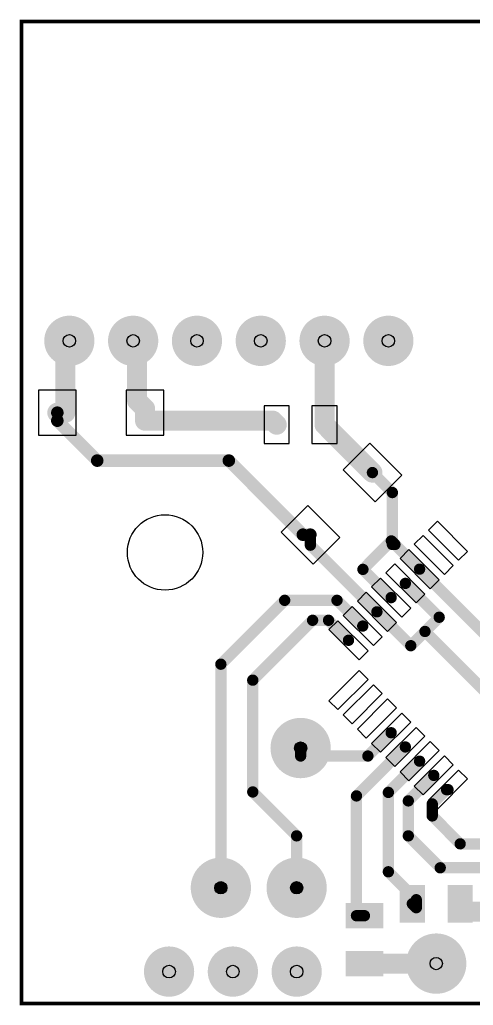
# Model space of a CAD drawing. Extents: x -0.1 to 49.3, y -0.1 to 39.1.
# Drawn here: x -0.07 to 17.99, y -0.07 to 39.13 of the extents above; entities that cross this region are included whole.
import ezdxf

# ---------------------------------------------------------------- set-up
doc = ezdxf.new("R2010")
doc.units = 0
for name, color, linetype in [('Board_Outline', 13, 'CONTINUOUS'), ('Drill_Top', 7, 'CONTINUOUS'), ('Top', 5, 'CONTINUOUS')]:
    doc.layers.add(name, color=color, linetype=linetype)

msp = doc.modelspace()

# ---------------------------------------------------------------- linework, layer by layer
at = {"layer": 'Board_Outline', "linetype": 'CONTINUOUS', "const_width": 0.14}
msp.add_lwpolyline([(49.2177, 39.0566), (49.2177, 0), (0, 0), (0, 39.0566), (49.2177, 39.0566)], dxfattribs=at)
at = {"layer": 'Drill_Top'}
for centre, radius in [((1.9065, 26.3553), 0.25), ((4.4465, 26.3553), 0.25), ((6.9865, 26.3553), 0.25), ((9.5265, 26.3553), 0.25), ((12.0665, 26.3553), 0.25), ((14.6065, 26.3553), 0.25), ((5.7156, 17.9406), 1.5), ((11.1137, 10.1611), 0.243), ((7.9383, 4.6042), 0.243), ((10.9549, 4.6042), 0.243), ((16.5117, 1.5877), 0.243), ((5.8763, 1.2701), 0.25), ((8.4163, 1.2701), 0.25), ((10.9563, 1.2701), 0.25)]:
    msp.add_circle(centre, radius, dxfattribs=at)
at = {"layer": 'Top', "linetype": 'CONTINUOUS'}
for points, const_width in [([(1.4065, 26.3553, 1), (2.4065, 26.3553, 1), (1.4065, 26.3553, 1)], 1), ([(3.9465, 26.3553, 1), (4.9465, 26.3553, 1), (3.9465, 26.3553, 1)], 1), ([(6.4865, 26.3553, 1), (7.4865, 26.3553, 1), (6.4865, 26.3553, 1)], 1), ([(9.0265, 26.3553, 1), (10.0265, 26.3553, 1), (9.0265, 26.3553, 1)], 1), ([(11.5665, 26.3553, 1), (12.5665, 26.3553, 1), (11.5665, 26.3553, 1)], 1), ([(14.1065, 26.3553, 1), (15.1065, 26.3553, 1), (14.1065, 26.3553, 1)], 1), ([(1.9464, 26.3553, 1), (1.5464, 26.3553, 1), (1.9464, 26.3553, 1)], 0.4), ([(1.9464, 26.3553, 1), (1.5464, 26.3553, 1), (1.9464, 26.3553, 1)], 0.4), ([(2.1065, 26.3553, 1), (1.7065, 26.3553, 1), (2.1065, 26.3553, 1)], 0.4), ([(4.6465, 26.3553, 1), (4.2465, 26.3553, 1), (4.6465, 26.3553, 1)], 0.4), ([(4.8042, 26.3553, 1), (4.4042, 26.3553, 1), (4.8042, 26.3553, 1)], 0.4), ([(4.8042, 26.3553, 1), (4.4042, 26.3553, 1), (4.8042, 26.3553, 1)], 0.4), ([(12.2662, 26.355, 1), (11.8662, 26.355, 1), (12.2662, 26.355, 1)], 0.4), ([(12.2662, 26.355, 1), (11.8662, 26.355, 1), (12.2662, 26.355, 1)], 0.4), ([(4.8042, 23.9738, 1), (4.4042, 23.9738, 1), (4.8042, 23.9738, 1)], 0.4), ([(4.8042, 23.9738, 1), (4.4042, 23.9738, 1), (4.8042, 23.9738, 1)], 0.4), ([(5.1218, 23.6562, 1), (4.7218, 23.6562, 1), (5.1218, 23.6562, 1)], 0.4), ([(5.1218, 23.6562, 1), (4.7218, 23.6562, 1), (5.1218, 23.6562, 1)], 0.4), ([(1.6283, 23.4975, 1), (1.2283, 23.4975, 1), (1.6283, 23.4975, 1)], 0.4), ([(1.5533, 23.4975, 1), (1.3033, 23.4975, 1), (1.5533, 23.4975, 1)], 0.25), ([(1.9464, 23.4975, 1), (1.5464, 23.4975, 1), (1.9464, 23.4975, 1)], 0.4), ([(1.9464, 23.4975, 1), (1.5464, 23.4975, 1), (1.9464, 23.4975, 1)], 0.4), ([(5.1218, 23.4975, 1), (4.7218, 23.4975, 1), (5.1218, 23.4975, 1)], 0.4), ([(5.1218, 23.4975, 1), (4.7218, 23.4975, 1), (5.1218, 23.4975, 1)], 0.4), ([(5.1218, 23.1799, 1), (4.7218, 23.1799, 1), (5.1218, 23.1799, 1)], 0.4), ([(5.1218, 23.1799, 1), (4.7218, 23.1799, 1), (5.1218, 23.1799, 1)], 0.4), ([(10.202, 23.1799, 1), (9.802, 23.1799, 1), (10.202, 23.1799, 1)], 0.4), ([(10.202, 23.1799, 1), (9.802, 23.1799, 1), (10.202, 23.1799, 1)], 0.4), ([(1.5533, 23.1805, 1), (1.3033, 23.1805, 1), (1.5533, 23.1805, 1)], 0.25), ([(1.5533, 23.1805, 1), (1.3033, 23.1805, 1), (1.5533, 23.1805, 1)], 0.25), ([(10.3608, 23.0212, 1), (9.9608, 23.0212, 1), (10.3608, 23.0212, 1)], 0.4), ([(12.2662, 23.0212, 1), (11.8662, 23.0212, 1), (12.2662, 23.0212, 1)], 0.4), ([(12.2662, 23.0212, 1), (11.8662, 23.0212, 1), (12.2662, 23.0212, 1)], 0.4), ([(3.1416, 21.5923, 1), (2.8916, 21.5923, 1), (3.1416, 21.5923, 1)], 0.25), ([(3.1416, 21.5923, 1), (2.8916, 21.5923, 1), (3.1416, 21.5923, 1)], 0.25), ([(8.3809, 21.5923, 1), (8.1309, 21.5923, 1), (8.3809, 21.5923, 1)], 0.25), ([(8.3809, 21.5923, 1), (8.1309, 21.5923, 1), (8.3809, 21.5923, 1)], 0.25), ([(14.1714, 21.116, 1), (13.7714, 21.116, 1), (14.1714, 21.116, 1)], 0.4), ([(14.1715, 21.116, 1), (13.7715, 21.116, 1), (14.1715, 21.116, 1)], 0.4), ([(14.084, 21.116, 1), (13.859, 21.116, 1), (14.084, 21.116, 1)], 0.225), ([(14.8787, 20.3212, 1), (14.6537, 20.3212, 1), (14.8787, 20.3212, 1)], 0.225), ([(14.8787, 20.3212, 1), (14.6537, 20.3212, 1), (14.8787, 20.3212, 1)], 0.225), ([(11.3274, 18.6457, 1), (11.0774, 18.6457, 1), (11.3274, 18.6457, 1)], 0.25), ([(11.3274, 18.6457, 1), (11.0774, 18.6457, 1), (11.3274, 18.6457, 1)], 0.25), ([(11.6262, 18.6457, 1), (11.3762, 18.6457, 1), (11.6262, 18.6457, 1)], 0.25), ([(11.6137, 18.6457, 1), (11.3887, 18.6457, 1), (11.6137, 18.6457, 1)], 0.225), ([(11.6137, 18.2279, 1), (11.3887, 18.2279, 1), (11.6137, 18.2279, 1)], 0.225), ([(11.6137, 18.2279, 1), (11.3887, 18.2279, 1), (11.6137, 18.2279, 1)], 0.225), ([(14.8383, 18.3974, 1), (14.6133, 18.3974, 1), (14.8383, 18.3974, 1)], 0.225), ([(14.8383, 18.3974, 1), (14.6133, 18.3974, 1), (14.8383, 18.3974, 1)], 0.225), ([(14.8787, 18.2564, 1), (14.6537, 18.2564, 1), (14.8787, 18.2564, 1)], 0.225), ([(14.8787, 18.2564, 1), (14.6537, 18.2564, 1), (14.8787, 18.2564, 1)], 0.225), ([(14.9793, 18.2564, 1), (14.7543, 18.2564, 1), (14.9793, 18.2564, 1)], 0.225), ([(14.9793, 18.2564, 1), (14.7543, 18.2564, 1), (14.9793, 18.2564, 1)], 0.225), ([(14.9793, 18.2564, 1), (14.7543, 18.2564, 1), (14.9793, 18.2564, 1)], 0.225), ([(13.707, 17.266, 1), (13.482, 17.266, 1), (13.707, 17.266, 1)], 0.225), ([(13.707, 17.266, 1), (13.482, 17.266, 1), (13.707, 17.266, 1)], 0.225), ([(15.9609, 17.2748, 1), (15.7359, 17.2748, 1), (15.9609, 17.2748, 1)], 0.225), ([(15.9609, 17.2748, 1), (15.7359, 17.2748, 1), (15.9609, 17.2748, 1)], 0.225), ([(15.3952, 16.7092, 1), (15.1702, 16.7092, 1), (15.3952, 16.7092, 1)], 0.225), ([(10.5911, 16.0354, 1), (10.3661, 16.0354, 1), (10.5911, 16.0354, 1)], 0.225), ([(10.5911, 16.0354, 1), (10.3661, 16.0354, 1), (10.5911, 16.0354, 1)], 0.225), ([(12.6748, 16.0354, 1), (12.4498, 16.0354, 1), (12.6748, 16.0354, 1)], 0.225), ([(12.6748, 16.0354, 1), (12.4498, 16.0354, 1), (12.6748, 16.0354, 1)], 0.225), ([(14.8295, 16.1435, 1), (14.6045, 16.1435, 1), (14.8295, 16.1435, 1)], 0.225), ([(14.2638, 15.5778, 1), (14.0388, 15.5778, 1), (14.2638, 15.5778, 1)], 0.225), ([(14.2638, 15.5778, 1), (14.0388, 15.5778, 1), (14.2638, 15.5778, 1)], 0.225), ([(11.7025, 15.2416, 1), (11.4775, 15.2416, 1), (11.7025, 15.2416, 1)], 0.225), ([(11.7025, 15.2416, 1), (11.4775, 15.2416, 1), (11.7025, 15.2416, 1)], 0.225), ([(12.3373, 15.2416, 1), (12.1123, 15.2416, 1), (12.3373, 15.2416, 1)], 0.225), ([(12.3373, 15.2416, 1), (12.1123, 15.2416, 1), (12.3373, 15.2416, 1)], 0.225), ([(16.7422, 15.3621, 1), (16.5172, 15.3621, 1), (16.7422, 15.3621, 1)], 0.225), ([(16.7422, 15.3621, 1), (16.5172, 15.3621, 1), (16.7422, 15.3621, 1)], 0.225), ([(13.6982, 15.0121, 1), (13.4732, 15.0121, 1), (13.6982, 15.0121, 1)], 0.225), ([(16.1765, 14.7964, 1), (15.9515, 14.7964, 1), (16.1765, 14.7964, 1)], 0.225), ([(16.1765, 14.7964, 1), (15.9515, 14.7964, 1), (16.1765, 14.7964, 1)], 0.225), ([(16.1765, 14.7964, 1), (15.9515, 14.7964, 1), (16.1765, 14.7964, 1)], 0.225), ([(13.1325, 14.4464, 1), (12.9075, 14.4464, 1), (13.1325, 14.4464, 1)], 0.225), ([(15.6109, 14.2308, 1), (15.3859, 14.2308, 1), (15.6109, 14.2308, 1)], 0.225), ([(15.6109, 14.2308, 1), (15.3859, 14.2308, 1), (15.6109, 14.2308, 1)], 0.225), ([(8.0508, 13.4952, 1), (7.8258, 13.4952, 1), (8.0508, 13.4952, 1)], 0.225), ([(8.0508, 13.4952, 1), (7.8258, 13.4952, 1), (8.0508, 13.4952, 1)], 0.225), ([(9.321, 12.8601, 1), (9.096, 12.8601, 1), (9.321, 12.8601, 1)], 0.225), ([(9.321, 12.8601, 1), (9.096, 12.8601, 1), (9.321, 12.8601, 1)], 0.225), ([(10.5137, 10.1611, 1), (11.7137, 10.1611, 1), (10.5137, 10.1611, 1)], 1.2), ([(14.8295, 10.7695, 1), (14.6045, 10.7695, 1), (14.8295, 10.7695, 1)], 0.225), ([(11.2262, 10.1611, 1), (11.0012, 10.1611, 1), (11.2262, 10.1611, 1)], 0.225), ([(15.3952, 10.2038, 1), (15.1702, 10.2038, 1), (15.3952, 10.2038, 1)], 0.225), ([(11.2262, 9.8435, 1), (11.0012, 9.8435, 1), (11.2262, 9.8435, 1)], 0.225), ([(11.2262, 9.8435, 1), (11.0012, 9.8435, 1), (11.2262, 9.8435, 1)], 0.225), ([(13.9036, 9.8435, 1), (13.6786, 9.8435, 1), (13.9036, 9.8435, 1)], 0.225), ([(13.9036, 9.8435, 1), (13.6786, 9.8435, 1), (13.9036, 9.8435, 1)], 0.225), ([(15.9609, 9.6381, 1), (15.7359, 9.6381, 1), (15.9609, 9.6381, 1)], 0.225), ([(16.5266, 9.0724, 1), (16.3016, 9.0724, 1), (16.5266, 9.0724, 1)], 0.225), ([(9.321, 8.4146, 1), (9.096, 8.4146, 1), (9.321, 8.4146, 1)], 0.225), ([(9.321, 8.4146, 1), (9.096, 8.4146, 1), (9.321, 8.4146, 1)], 0.225), ([(17.0339, 8.5067, 1), (16.8089, 8.5067, 1), (17.0339, 8.5067, 1)], 0.225), ([(17.0339, 8.5067, 1), (16.8089, 8.5067, 1), (17.0339, 8.5067, 1)], 0.225), ([(17.0923, 8.5067, 1), (16.8673, 8.5067, 1), (17.0923, 8.5067, 1)], 0.225), ([(13.4489, 8.2575, 1), (13.2239, 8.2575, 1), (13.4489, 8.2575, 1)], 0.225), ([(13.4489, 8.2575, 1), (13.2239, 8.2575, 1), (13.4489, 8.2575, 1)], 0.225), ([(14.719, 8.3962, 1), (14.494, 8.3962, 1), (14.719, 8.3962, 1)], 0.225), ([(14.719, 8.3962, 1), (14.494, 8.3962, 1), (14.719, 8.3962, 1)], 0.225), ([(15.5129, 8.0587, 1), (15.2879, 8.0587, 1), (15.5129, 8.0587, 1)], 0.225), ([(15.5129, 8.0587, 1), (15.2879, 8.0587, 1), (15.5129, 8.0587, 1)], 0.225), ([(16.4655, 7.9383, 1), (16.2405, 7.9383, 1), (16.4655, 7.9383, 1)], 0.225), ([(16.4655, 7.9383, 1), (16.2405, 7.9383, 1), (16.4655, 7.9383, 1)], 0.225), ([(16.4655, 7.462, 1), (16.2405, 7.462, 1), (16.4655, 7.462, 1)], 0.225), ([(16.4655, 7.462, 1), (16.2405, 7.462, 1), (16.4655, 7.462, 1)], 0.225), ([(11.0674, 6.6682, 1), (10.8424, 6.6682, 1), (11.0674, 6.6682, 1)], 0.225), ([(11.0674, 6.6682, 1), (10.8424, 6.6682, 1), (11.0674, 6.6682, 1)], 0.225), ([(15.5129, 6.6682, 1), (15.2879, 6.6682, 1), (15.5129, 6.6682, 1)], 0.225), ([(15.5129, 6.6682, 1), (15.2879, 6.6682, 1), (15.5129, 6.6682, 1)], 0.225), ([(17.5768, 6.3507, 1), (17.3518, 6.3507, 1), (17.5768, 6.3507, 1)], 0.225), ([(17.5768, 6.3507, 1), (17.3518, 6.3507, 1), (17.5768, 6.3507, 1)], 0.225), ([(7.3383, 4.6042, 1), (8.5383, 4.6042, 1), (7.3383, 4.6042, 1)], 1.2), ([(10.3549, 4.6042, 1), (11.5549, 4.6042, 1), (10.3549, 4.6042, 1)], 1.2), ([(16.783, 5.3981, 1), (16.558, 5.3981, 1), (16.783, 5.3981, 1)], 0.225), ([(16.783, 5.3981, 1), (16.558, 5.3981, 1), (16.783, 5.3981, 1)], 0.225), ([(14.719, 5.2393, 1), (14.494, 5.2393, 1), (14.719, 5.2393, 1)], 0.225), ([(14.719, 5.2393, 1), (14.494, 5.2393, 1), (14.719, 5.2393, 1)], 0.225), ([(8.0508, 4.6042, 1), (7.8258, 4.6042, 1), (8.0508, 4.6042, 1)], 0.225), ([(11.0674, 4.6042, 1), (10.8424, 4.6042, 1), (11.0674, 4.6042, 1)], 0.225), ([(15.8304, 4.1279, 1), (15.6054, 4.1279, 1), (15.8304, 4.1279, 1)], 0.225), ([(15.8304, 4.1279, 1), (15.6054, 4.1279, 1), (15.8304, 4.1279, 1)], 0.225), ([(17.6643, 3.9692, 1), (17.2643, 3.9692, 1), (17.6643, 3.9692, 1)], 0.4), ([(15.6714, 3.9692, 1), (15.4464, 3.9692, 1), (15.6714, 3.9692, 1)], 0.225), ([(15.8304, 3.8101, 1), (15.6054, 3.8101, 1), (15.8304, 3.8101, 1)], 0.225), ([(15.8304, 3.8101, 1), (15.6054, 3.8101, 1), (15.8304, 3.8101, 1)], 0.225), ([(17.6643, 3.6516, 1), (17.2643, 3.6516, 1), (17.6643, 3.6516, 1)], 0.4), ([(17.6643, 3.6516, 1), (17.2643, 3.6516, 1), (17.6643, 3.6516, 1)], 0.4), ([(13.4489, 3.4931, 1), (13.2239, 3.4931, 1), (13.4489, 3.4931, 1)], 0.225), ([(13.4489, 3.4931, 1), (13.2239, 3.4931, 1), (13.4489, 3.4931, 1)], 0.225), ([(13.7664, 3.4931, 1), (13.5414, 3.4931, 1), (13.7664, 3.4931, 1)], 0.225), ([(15.9117, 1.5877, 1), (17.1117, 1.5877, 1), (15.9117, 1.5877, 1)], 1.2), ([(5.3763, 1.2701, 1), (6.3763, 1.2701, 1), (5.3763, 1.2701, 1)], 1), ([(7.9163, 1.2701, 1), (8.9163, 1.2701, 1), (7.9163, 1.2701, 1)], 1), ([(10.4563, 1.2701, 1), (11.4563, 1.2701, 1), (10.4563, 1.2701, 1)], 1), ([(13.8539, 1.5877, 1), (13.4539, 1.5877, 1), (13.8539, 1.5877, 1)], 0.4), ([(16.7117, 1.5877, 1), (16.3117, 1.5877, 1), (16.7117, 1.5877, 1)], 0.4)]:
    msp.add_lwpolyline(points, format="xyb", dxfattribs=dict(at, const_width=const_width))
for points, const_width in [([(1.7464, 23.4975), (1.7464, 26.3553)], 0.8), ([(1.7464, 26.3553), (1.9065, 26.3553)], 0.8), ([(4.6042, 26.3553), (4.4465, 26.3553)], 0.8), ([(4.6042, 23.9738), (4.6042, 26.3553)], 0.8), ([(12.0662, 26.355), (12.0665, 26.3553)], 0.8), ([(12.0662, 23.0212), (12.0662, 26.355)], 0.8), ([(4.9218, 23.6562), (4.6042, 23.9738)], 0.8), ([(4.9218, 23.4975), (4.9218, 23.6562)], 0.8), ([(1.4283, 23.4975), (1.7464, 23.4975)], 0.8), ([(1.4283, 23.1805), (1.4283, 23.4975)], 0.5), ([(4.9218, 23.1799), (4.9218, 23.4975)], 0.8), ([(10.002, 23.1799), (4.9218, 23.1799)], 0.8), ([(10.1608, 23.0212), (10.002, 23.1799)], 0.8), ([(3.0166, 21.5923), (1.4283, 23.1805)], 0.5), ([(13.9714, 21.116), (12.0662, 23.0212)], 0.8), ([(8.2559, 21.5923), (3.0166, 21.5923)], 0.5), ([(11.2024, 18.6457), (8.2559, 21.5923)], 0.5), ([(13.9715, 21.116), (13.9714, 21.116)], 0.8), ([(13.9715, 21.116), (14.7662, 20.3212)], 0.45), ([(14.7662, 20.3212), (14.7662, 18.2564)], 0.45), ([(11.5012, 18.6457), (11.2024, 18.6457)], 0.5), ([(11.5012, 18.2279), (11.5012, 18.6457)], 0.45), ([(14.1513, 15.5778), (11.5012, 18.2279)], 0.45), ([(13.5945, 17.266), (14.7258, 18.3974)], 0.45), ([(14.7258, 18.3974), (14.8668, 18.2564)], 0.45), ([(14.7662, 18.2564), (14.8668, 18.2564)], 0.45), ([(14.8668, 18.2564), (15.8484, 17.2748)], 0.45), ([(14.717, 16.1435), (13.5945, 17.266)], 0.45), ([(19.3503, 13.7729), (15.8484, 17.2748)], 0.45), ([(16.6297, 15.3621), (15.2827, 16.7092)], 0.45), ([(7.9383, 13.4952), (10.4786, 16.0354)], 0.45), ([(10.4786, 16.0354), (12.5623, 16.0354)], 0.45), ([(12.5623, 16.0354), (13.5857, 15.0121)], 0.45), ([(14.1513, 15.5778), (15.4984, 14.2308)], 0.45), ([(9.2085, 12.8601), (11.59, 15.2416)], 0.45), ([(11.59, 15.2416), (12.2248, 15.2416)], 0.45), ([(12.2248, 15.2416), (13.02, 14.4464)], 0.45), ([(16.064, 14.7964), (16.6297, 15.3621)], 0.45), ([(15.4984, 14.2308), (16.064, 14.7964)], 0.45), ([(20.6567, 10.2038), (16.064, 14.7964)], 0.45), ([(7.9383, 4.6042), (7.9383, 13.4952)], 0.45), ([(9.2085, 8.4146), (9.2085, 12.8601)], 0.45), ([(14.717, 10.7695), (13.7911, 9.8435)], 0.45), ([(11.1137, 9.8435), (11.1137, 10.1611)], 0.45), ([(13.3364, 8.2575), (15.2827, 10.2038)], 0.45), ([(13.7911, 9.8435), (11.1137, 9.8435)], 0.45), ([(15.8484, 9.6381), (14.6065, 8.3962)], 0.45), ([(16.4141, 9.0724), (15.4004, 8.0587)], 0.45), ([(10.9549, 6.6682), (9.2085, 8.4146)], 0.45), ([(16.9214, 8.5067), (16.353, 7.9383)], 0.45), ([(16.9798, 8.5067), (16.9214, 8.5067)], 0.45), ([(13.3364, 3.4931), (13.3364, 8.2575)], 0.45), ([(14.6065, 8.3962), (14.6065, 5.2393)], 0.45), ([(15.4004, 8.0587), (15.4004, 6.6682)], 0.45), ([(16.353, 7.9383), (16.353, 7.462)], 0.45), ([(16.353, 7.462), (17.4643, 6.3507)], 0.45), ([(10.9549, 4.6042), (10.9549, 6.6682)], 0.45), ([(15.4004, 6.6682), (16.6705, 5.3981)], 0.45), ([(17.4643, 6.3507), (32.0709, 6.3507)], 0.45), ([(16.6705, 5.3981), (24.4501, 5.3981)], 0.45), ([(14.6065, 5.2393), (15.7179, 4.1279)], 0.45), ([(15.7179, 4.1279), (15.7179, 3.8101)], 0.45), ([(17.4643, 3.9692), (17.4643, 3.6516)], 0.8), ([(15.7179, 3.8101), (15.5589, 3.9692)], 0.45), ([(17.4643, 3.6516), (18.8932, 3.6516)], 0.8), ([(13.6539, 3.4931), (13.3364, 3.4931)], 0.45), ([(16.5117, 1.5877), (13.6539, 1.5877)], 0.8)]:
    msp.add_lwpolyline(points, dxfattribs=dict(at, const_width=const_width))
for points in [[(0.6783, 22.5975), (2.1783, 22.5975), (2.1783, 24.3975), (0.6783, 24.3975), (0.6783, 22.5975)], [(4.1718, 22.5975), (5.6718, 22.5975), (5.6718, 24.3975), (4.1718, 24.3975), (4.1718, 22.5975)], [(9.6608, 22.2712), (10.6608, 22.2712), (10.6608, 23.7712), (9.6608, 23.7712), (9.6608, 22.2712)], [(11.5662, 22.2712), (12.5662, 22.2712), (12.5662, 23.7712), (11.5662, 23.7712), (11.5662, 22.2712)], [(14.0775, 19.9492), (15.1382, 21.0099), (13.8654, 22.2827), (12.8047, 21.222), (14.0775, 19.9492)], [(11.6073, 17.479), (12.6679, 18.5396), (11.3951, 19.8124), (10.3345, 18.7518), (11.6073, 17.479)], [(17.404, 17.6284), (17.7576, 17.9819), (16.5555, 19.184), (16.2019, 18.8305), (17.404, 17.6284)], [(16.8383, 17.0627), (17.1919, 17.4163), (15.9898, 18.6184), (15.6362, 18.2648), (16.8383, 17.0627)], [(16.2727, 16.497), (16.6262, 16.8506), (15.4241, 18.0527), (15.0706, 17.6991), (16.2727, 16.497)], [(15.707, 15.9313), (16.0605, 16.2849), (14.8584, 17.487), (14.5049, 17.1334), (15.707, 15.9313)], [(15.1413, 15.3656), (15.4949, 15.7192), (14.2928, 16.9213), (13.9392, 16.5677), (15.1413, 15.3656)], [(14.5756, 14.8), (14.9292, 15.1535), (13.7271, 16.3556), (13.3735, 16.0021), (14.5756, 14.8)], [(14.0099, 14.2343), (14.3635, 14.5878), (13.1614, 15.7899), (12.8078, 15.4364), (14.0099, 14.2343)], [(13.4442, 13.6686), (13.7978, 14.0221), (12.5957, 15.2242), (12.2421, 14.8707), (13.4442, 13.6686)], [(13.7978, 12.8908), (13.4442, 13.2444), (12.2421, 12.0423), (12.5957, 11.6887), (13.7978, 12.8908)], [(14.3635, 12.3251), (14.0099, 12.6787), (12.8078, 11.4766), (13.1614, 11.123), (14.3635, 12.3251)], [(14.9292, 11.7594), (14.5756, 12.113), (13.3735, 10.9109), (13.7271, 10.5573), (14.9292, 11.7594)], [(15.4949, 11.1937), (15.1413, 11.5473), (13.9392, 10.3452), (14.2928, 9.9916), (15.4949, 11.1937)], [(16.0605, 10.628), (15.707, 10.9816), (14.5049, 9.7795), (14.8584, 9.4259), (16.0605, 10.628)], [(16.6262, 10.0624), (16.2727, 10.4159), (15.0706, 9.2138), (15.4241, 8.8603), (16.6262, 10.0624)], [(17.1919, 9.4967), (16.8383, 9.8502), (15.6362, 8.6481), (15.9898, 8.2946), (17.1919, 9.4967)], [(17.7576, 8.931), (17.404, 9.2846), (16.2019, 8.0825), (16.5555, 7.7289), (17.7576, 8.931)]]:
    msp.add_lwpolyline(points, dxfattribs=at)
at = {"layer": 'Top'}
for points in [[(16.0589, 4.7192), (15.0589, 4.7192), (16.0589, 3.2192), (15.0589, 3.2192)], [(17.9643, 4.7192), (16.9643, 4.7192), (17.9643, 3.2192), (16.9643, 3.2192)], [(14.4039, 3.9931), (12.9039, 3.9931), (14.4039, 2.9931), (12.9039, 2.9931)], [(14.4039, 2.0877), (12.9039, 2.0877), (14.4039, 1.0877), (12.9039, 1.0877)]]:
    msp.add_solid(points, dxfattribs=at)

doc.saveas('drawing.dxf')
